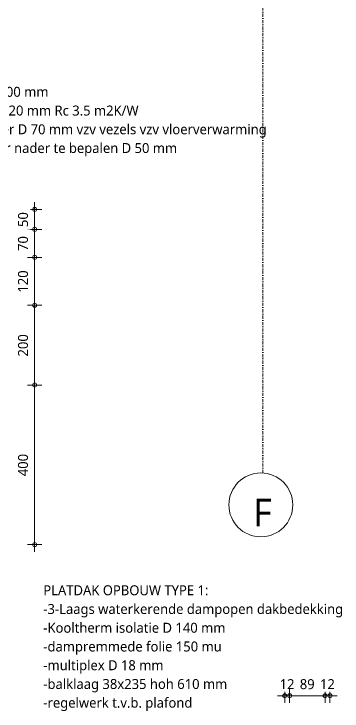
# Model space of a CAD drawing. Header units: millimetres. Extents: x 1789 to 13769, y 2055 to 27197.
# Drawn here: x 9942 to 10763, y 20535 to 22282 of the extents above; entities that cross this region are included whole.
import ezdxf

# ---------------------------------------------------------------- set-up
doc = ezdxf.new("R2010")
doc.units = ezdxf.units.MM
doc.linetypes.add('MV_stramien', pattern=[16, 8, -4, 0, -4])
for name, color, linetype, lineweight in [('A-ANNO-DIMS', 211, 'Continuous', 13), ('A-ANNO-DIMS-10', 211, 'Continuous', 13), ('A-DETL', 90, 'Continuous', 13), ('G-ANNO-TEXT', 231, 'Continuous', 13)]:
    doc.layers.add(name, color=color, linetype=linetype, lineweight=lineweight)
doc.styles.add('Segoe UI_2', font='segoeui.ttf', dxfattribs={"height": 25})
doc.styles.add('Segoe UI_3', font='segoeui.ttf', dxfattribs={"height": 70})
doc.styles.add('Segoe UI_B', font='segoeui.ttf', dxfattribs={"height": 25})
doc.dimstyles.new('2_5_mm_1', dxfattribs={"dimscale": 304.8, "dimtxt": 26.184099, "dimasz": 0.032808, "dimexe": 0.059055, "dimexo": 0.0625, "dimgap": 0.029528, "dimtad": 1, "dimdec": 0, "dimzin": 0, "dimdsep": 46, "dimtxsty": 'Segoe UI_2', "dimblk1": 'DOTBLANK', "dimblk2": 'DOTBLANK', "dimsah": 1, "dimcen": 0.09, "dimdle": 0.059055, "dimazin": 0, "dimtfac": 1, "dimtdec": 4, "dimtix": 1, "dimtmove": 0, "dimatfit": 3, "dimfxl": 0.059055, "dimfxlon": 1, "dimtvp": 1, "dimtfill": 1, "dimtolj": 1, "dimtzin": 0, "dimarcsym": 2})

# ---------------------------------------------------------------- blocks, each defined once
blk = doc.blocks.new('DIMBLOCK8-Details Restauratie 1-10')
at = {"layer": 'A-ANNO-DIMS-10'}
for p, q in [((9993.4, 21351.7), (9975.4, 21351.7)), ((9993.4, 20933.7), (9993.4, 21351.7)), ((9993.4, 21351.7), (10011.4, 21351.7)), ((9993.4, 20951.7), (9975.4, 20951.7)), ((9993.4, 20951.7), (10011.4, 20951.7))]:
    blk.add_line(p, q, dxfattribs=at)
for centre in [(9993.4, 21351.7), (9993.4, 20951.7)]:
    blk.add_circle(centre, 5, dxfattribs=at)
at = {"layer": 'A-ANNO-DIMS-10', "color": 0, "insert": (9951.8, 21123.2), "char_height": 25, "width": 68.555, "attachment_point": 1, "rotation": 90, "line_spacing_factor": 1.142579, "style": 'Segoe UI_2', "bg_fill": 3, "box_fill_scale": 1.25, "bg_fill_color": 9, "bg_fill_true_color": 13158600, "bg_fill_transparency": 0}
blk.add_mtext('400', dxfattribs=at)
blk = doc.blocks.new('_DotBlank')
at = {"color": 0, "linetype": 'ByBlock', "lineweight": -2}
blk.add_line((-0.5, 0), (-1, 0), dxfattribs=at)
blk.add_circle((0, 0), 0.5, dxfattribs=at)
blk = doc.blocks.new('DIMBLOCK9-Details Restauratie 1-10')
at = {"layer": 'A-ANNO-DIMS-10'}
for p, q in [((9993.4, 21551.7), (9975.4, 21551.7)), ((9993.4, 21351.7), (9993.4, 21551.7)), ((9993.4, 21551.7), (10011.4, 21551.7)), ((9993.4, 21351.7), (9975.4, 21351.7)), ((9993.4, 21351.7), (10011.4, 21351.7))]:
    blk.add_line(p, q, dxfattribs=at)
for centre in [(9993.4, 21551.7), (9993.4, 21351.7)]:
    blk.add_circle(centre, 5, dxfattribs=at)
at = {"layer": 'A-ANNO-DIMS-10', "color": 0, "insert": (9951.8, 21423.2), "char_height": 25, "width": 68.555, "attachment_point": 1, "rotation": 90, "line_spacing_factor": 1.142579, "style": 'Segoe UI_2', "bg_fill": 3, "box_fill_scale": 1.25, "bg_fill_color": 9, "bg_fill_true_color": 13158600, "bg_fill_transparency": 0}
blk.add_mtext('200', dxfattribs=at)
blk = doc.blocks.new('DIMBLOCK10-Details Restauratie 1-10')
at = {"layer": 'A-ANNO-DIMS-10'}
for p, q in [((9993.4, 21671.7), (9975.4, 21671.7)), ((9993.4, 21551.7), (9993.4, 21671.7)), ((9993.4, 21671.7), (10011.4, 21671.7)), ((9993.4, 21551.7), (9975.4, 21551.7)), ((9993.4, 21551.7), (10011.4, 21551.7))]:
    blk.add_line(p, q, dxfattribs=at)
for centre in [(9993.4, 21671.7), (9993.4, 21551.7)]:
    blk.add_circle(centre, 5, dxfattribs=at)
at = {"layer": 'A-ANNO-DIMS-10', "color": 0, "insert": (9951.8, 21583.2), "char_height": 25, "width": 68.555, "attachment_point": 1, "rotation": 90, "line_spacing_factor": 1.142579, "style": 'Segoe UI_2', "bg_fill": 3, "box_fill_scale": 1.25, "bg_fill_color": 9, "bg_fill_true_color": 13158600, "bg_fill_transparency": 0}
blk.add_mtext('120', dxfattribs=at)
blk = doc.blocks.new('DIMBLOCK11-Details Restauratie 1-10')
at = {"layer": 'A-ANNO-DIMS-10'}
for p, q in [((9993.4, 21741.7), (9975.4, 21741.7)), ((9993.4, 21671.7), (9993.4, 21741.7)), ((9993.4, 21741.7), (10011.4, 21741.7)), ((9993.4, 21671.7), (9975.4, 21671.7)), ((9993.4, 21671.7), (10011.4, 21671.7))]:
    blk.add_line(p, q, dxfattribs=at)
for centre in [(9993.4, 21741.7), (9993.4, 21671.7)]:
    blk.add_circle(centre, 5, dxfattribs=at)
at = {"layer": 'A-ANNO-DIMS-10', "color": 0, "insert": (9951.8, 21687.7), "char_height": 25, "width": 45.703, "attachment_point": 1, "rotation": 90, "line_spacing_factor": 1.142579, "style": 'Segoe UI_2', "bg_fill": 3, "box_fill_scale": 1.25, "bg_fill_color": 9, "bg_fill_true_color": 13158600, "bg_fill_transparency": 0}
blk.add_mtext('70', dxfattribs=at)
blk = doc.blocks.new('DIMBLOCK12-Details Restauratie 1-10')
at = {"layer": 'A-ANNO-DIMS-10'}
for p, q in [((9993.4, 21741.7), (9993.4, 21809.7)), ((9993.4, 21791.7), (9975.4, 21791.7)), ((9993.4, 21791.7), (10011.4, 21791.7)), ((9993.4, 21741.7), (9975.4, 21741.7)), ((9993.4, 21741.7), (10011.4, 21741.7))]:
    blk.add_line(p, q, dxfattribs=at)
for centre in [(9993.4, 21791.7), (9993.4, 21741.7)]:
    blk.add_circle(centre, 5, dxfattribs=at)
at = {"layer": 'A-ANNO-DIMS-10', "color": 0, "insert": (9951.8, 21747.7), "char_height": 25, "width": 45.703, "attachment_point": 1, "rotation": 90, "line_spacing_factor": 1.142579, "style": 'Segoe UI_2', "bg_fill": 3, "box_fill_scale": 1.25, "bg_fill_color": 9, "bg_fill_true_color": 13158600, "bg_fill_transparency": 0}
blk.add_mtext('50', dxfattribs=at)
blk = doc.blocks.new('DIMBLOCK166-Details Restauratie 1-10')
at = {"layer": 'A-ANNO-DIMS-10'}
for p, q in [((10619.7, 20573), (10619.7, 20591)), ((10631.7, 20573), (10631.7, 20591)), ((10601.7, 20573), (10631.7, 20573)), ((10619.7, 20573), (10619.7, 20555)), ((10631.7, 20573), (10631.7, 20555))]:
    blk.add_line(p, q, dxfattribs=at)
for centre in [(10619.7, 20573), (10631.7, 20573)]:
    blk.add_circle(centre, 5, dxfattribs=at)
at = {"layer": 'A-ANNO-DIMS-10', "color": 0, "insert": (10606.7, 20614.6), "char_height": 25, "width": 45.703, "attachment_point": 1, "line_spacing_factor": 1.142579, "style": 'Segoe UI_2', "bg_fill": 3, "box_fill_scale": 1.25, "bg_fill_color": 9, "bg_fill_true_color": 13158600, "bg_fill_transparency": 0}
blk.add_mtext('12', dxfattribs=at)
blk = doc.blocks.new('DIMBLOCK167-Details Restauratie 1-10')
at = {"layer": 'A-ANNO-DIMS-10'}
for p, q in [((10631.7, 20573), (10631.7, 20591)), ((10720.7, 20573), (10720.7, 20591)), ((10631.7, 20573), (10720.7, 20573)), ((10631.7, 20573), (10631.7, 20555)), ((10720.7, 20573), (10720.7, 20555))]:
    blk.add_line(p, q, dxfattribs=at)
for centre in [(10631.7, 20573), (10720.7, 20573)]:
    blk.add_circle(centre, 5, dxfattribs=at)
at = {"layer": 'A-ANNO-DIMS-10', "color": 0, "insert": (10657.2, 20614.6), "char_height": 25, "width": 45.703, "attachment_point": 1, "line_spacing_factor": 1.142579, "style": 'Segoe UI_2', "bg_fill": 3, "box_fill_scale": 1.25, "bg_fill_color": 9, "bg_fill_true_color": 13158600, "bg_fill_transparency": 0}
blk.add_mtext('89', dxfattribs=at)
blk = doc.blocks.new('DIMBLOCK168-Details Restauratie 1-10')
at = {"layer": 'A-ANNO-DIMS-10'}
for p, q in [((10720.7, 20573), (10720.7, 20591)), ((10732.7, 20573), (10732.7, 20591)), ((10720.7, 20573), (10750.7, 20573)), ((10720.7, 20573), (10720.7, 20555)), ((10732.7, 20573), (10732.7, 20555))]:
    blk.add_line(p, q, dxfattribs=at)
for centre in [(10720.7, 20573), (10732.7, 20573)]:
    blk.add_circle(centre, 5, dxfattribs=at)
at = {"layer": 'A-ANNO-DIMS-10', "color": 0, "insert": (10707.7, 20614.6), "char_height": 25, "width": 45.703, "attachment_point": 1, "line_spacing_factor": 1.142579, "style": 'Segoe UI_2', "bg_fill": 3, "box_fill_scale": 1.25, "bg_fill_color": 9, "bg_fill_true_color": 13158600, "bg_fill_transparency": 0}
blk.add_mtext('12', dxfattribs=at)

msp = doc.modelspace()

# ---------------------------------------------------------------- linework, layer by layer
at = {"layer": 'A-DETL', "linetype": 'MV_stramien', "lineweight": 18}
msp.add_line((10564.7, 21131.3), (10564.7, 25578.5), dxfattribs=at)
at = {"layer": 'A-DETL', "lineweight": 18}
msp.add_circle((10559.7, 21051.4), 80, dxfattribs=at)

# ---------------------------------------------------------------- texts
at = {"layer": 'G-ANNO-TEXT', "color": 7, "attachment_point": 1}
for s, insert, char_height, width, style in [('-betonvloer D 200 mm', (9685.3, 22099), 25, 428.903, 'Segoe UI_2'), ('-isolatie EPS D 120 mm Rc 3.5 m2K/W', (9685.3, 22052.1), 25, 716.709, 'Segoe UI_2'), ('-cementdekvloer D 70 mm vzv vezels vzv vloerverwarming', (9685.3, 22005.1), 25, 1093.502, 'Segoe UI_2'), ('-afwerking vloer nader te bepalen D 50 mm', (9685.3, 21958.1), 25, 820.928, 'Segoe UI_2'), ('F', (10540.1, 21067.3), 70, 59.325, 'Segoe UI_3'), ('PLATDAK OPBOUW TYPE 1:', (10015.2, 20849.9), 25, 552.363, 'Segoe UI_B'), ('-3-Laags waterkerende dampopen dakbedekking', (10015.2, 20802.9), 25, 921.139, 'Segoe UI_2'), ('-Kooltherm isolatie D 140 mm', (10015.2, 20755.9), 25, 567.595, 'Segoe UI_2'), ('-dampremmede folie 150 mu', (10015.2, 20709), 25, 553.966, 'Segoe UI_2'), ('-multiplex D 18 mm', (10015.2, 20662), 25, 375.991, 'Segoe UI_2'), ('-balklaag 38x235 hoh 610 mm', (10015.2, 20615), 25, 573.207, 'Segoe UI_2'), ('-regelwerk t.v.b. plafond', (10015.2, 20568.1), 25, 453.755, 'Segoe UI_2')]:
    msp.add_mtext(s, dxfattribs=dict(at, insert=insert, char_height=char_height, width=width, style=style))

# ---------------------------------------------------------------- dimensions: what is measured, and where the dimension line sits
at = {"layer": 'A-ANNO-DIMS'}
dim = msp.add_linear_dim(base=(9993.4, 21351.7), p1=(9975.4, 20951.7), p2=(9975.4, 21351.7), angle=90, dimstyle='2_5_mm_1', override={"dimpost": '<>', "dimfxl": 400}, dxfattribs=at)
dim.commit()
dim.dimension.update_dxf_attribs({"geometry": 'DIMBLOCK8-Details Restauratie 1-10', "text_midpoint": (9971.5, 21151.7)})
dim = msp.add_linear_dim(base=(10631.7, 20573), p1=(10619.7, 20555), p2=(10631.7, 20555), dimstyle='2_5_mm_1', override={"dimpost": '<>', "dimfxl": 11.999998}, dxfattribs=at)
dim.commit()
dim.dimension.update_dxf_attribs({"geometry": 'DIMBLOCK166-Details Restauratie 1-10', "text_midpoint": (10625.7, 20594.7)})

# ---------------------------------------------------------------- next in the draw order: dimensions: what is measured, and where the dimension line sits
dim = msp.add_linear_dim(base=(9993.4, 21551.7), p1=(9975.4, 21351.7), p2=(9975.4, 21551.7), angle=90, dimstyle='2_5_mm_1', override={"dimpost": '<>', "dimfxl": 200}, dxfattribs=at)
dim.commit()
dim.dimension.update_dxf_attribs({"geometry": 'DIMBLOCK9-Details Restauratie 1-10', "text_midpoint": (9971.5, 21451.7)})
dim = msp.add_linear_dim(base=(10720.7, 20573), p1=(10631.7, 20555), p2=(10720.7, 20555), dimstyle='2_5_mm_1', override={"dimpost": '<>', "dimfxl": 89}, dxfattribs=at)
dim.commit()
dim.dimension.update_dxf_attribs({"geometry": 'DIMBLOCK167-Details Restauratie 1-10', "text_midpoint": (10676.2, 20594.9)})

# ---------------------------------------------------------------- next in the draw order: dimensions: what is measured, and where the dimension line sits
dim = msp.add_linear_dim(base=(9993.4, 21671.7), p1=(9975.4, 21551.7), p2=(9975.4, 21671.7), angle=90, dimstyle='2_5_mm_1', override={"dimpost": '<>', "dimfxl": 120}, dxfattribs=at)
dim.commit()
dim.dimension.update_dxf_attribs({"geometry": 'DIMBLOCK10-Details Restauratie 1-10', "text_midpoint": (9971.4, 21611.7)})
dim = msp.add_linear_dim(base=(10732.7, 20573), p1=(10720.7, 20555), p2=(10732.7, 20555), dimstyle='2_5_mm_1', override={"dimpost": '<>', "dimfxl": 12}, dxfattribs=at)
dim.commit()
dim.dimension.update_dxf_attribs({"geometry": 'DIMBLOCK168-Details Restauratie 1-10', "text_midpoint": (10726.7, 20594.7)})

# ---------------------------------------------------------------- next in the draw order: dimensions: what is measured, and where the dimension line sits
dim = msp.add_linear_dim(base=(9993.4, 21741.7), p1=(9975.4, 21671.7), p2=(9975.4, 21741.7), angle=90, dimstyle='2_5_mm_1', override={"dimpost": '<>', "dimfxl": 69.99995}, dxfattribs=at)
dim.commit()
dim.dimension.update_dxf_attribs({"geometry": 'DIMBLOCK11-Details Restauratie 1-10', "text_midpoint": (9971.5, 21706.7)})

# ---------------------------------------------------------------- next in the draw order: dimensions: what is measured, and where the dimension line sits
dim = msp.add_linear_dim(base=(9993.4, 21791.7), p1=(9975.4, 21741.7), p2=(9975.4, 21791.7), angle=90, dimstyle='2_5_mm_1', override={"dimpost": '<>', "dimfxl": 50}, dxfattribs=at)
dim.commit()
dim.dimension.update_dxf_attribs({"geometry": 'DIMBLOCK12-Details Restauratie 1-10', "text_midpoint": (9971.5, 21766.7)})

doc.saveas('drawing.dxf')
